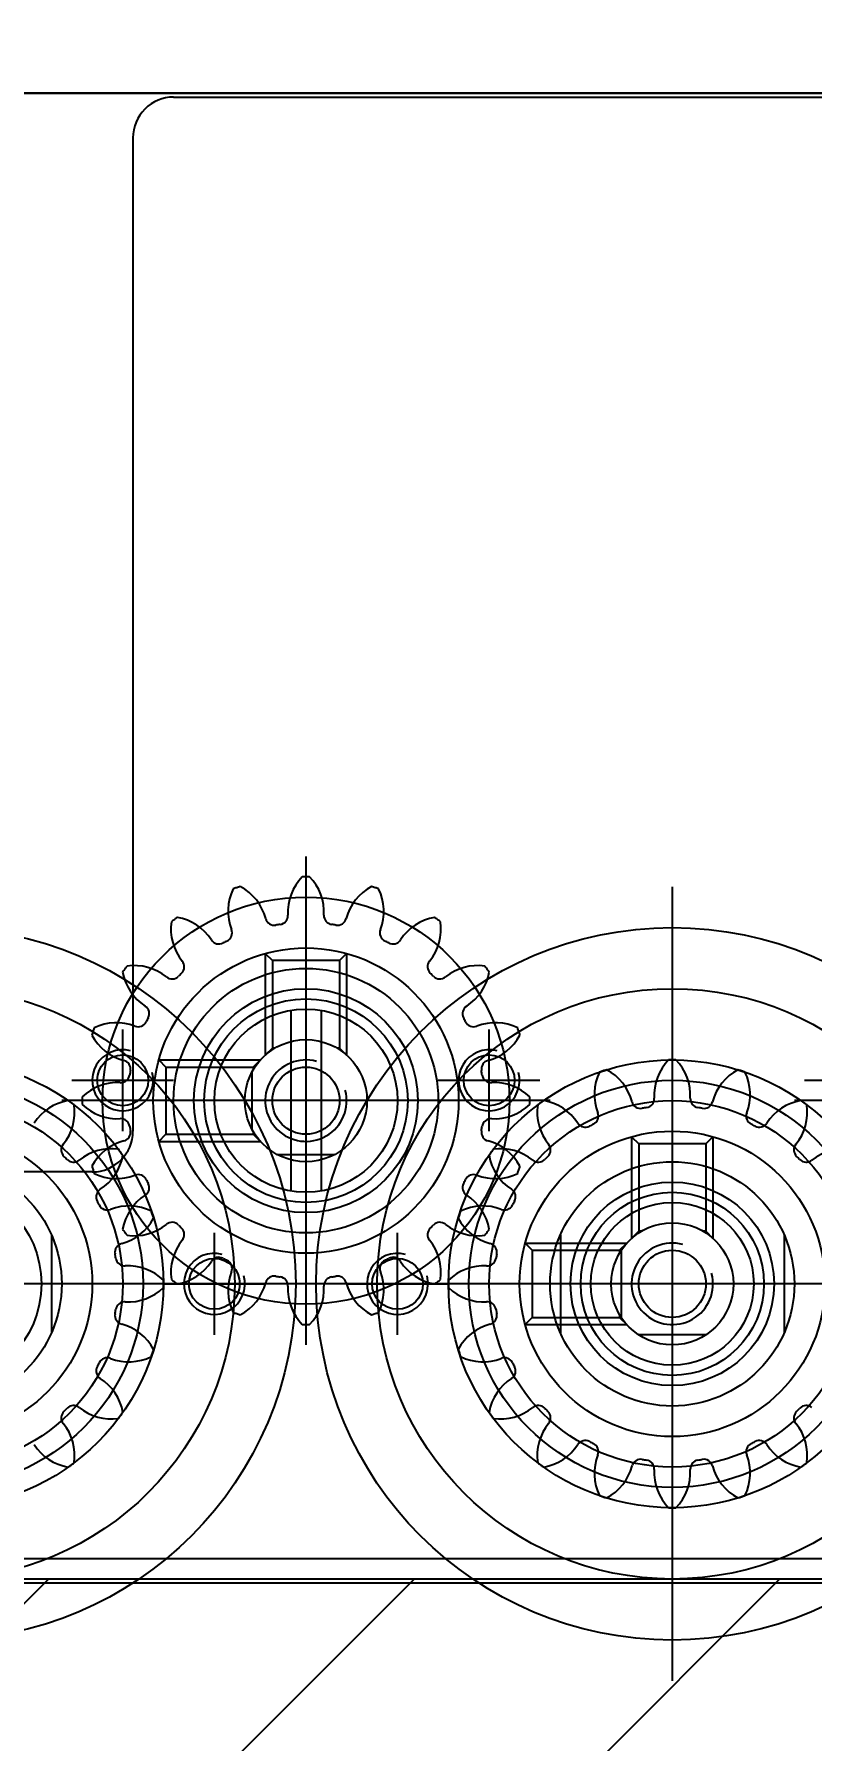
# Model space of a CAD drawing. Header units: inches. Extents: x 0 to 77285, y -118 to 40065.
# Drawn here: x 15174.3 to 15212.5, y 25987.6 to 26071.4 of the extents above; entities that cross this region are included whole.
import ezdxf

# ---------------------------------------------------------------- set-up
doc = ezdxf.new("R2010")
doc.units = ezdxf.units.IN
doc.header["$LTSCALE"] = 5
doc.header["$MEASUREMENT"] = 0
doc.layers.add('A', color=8, linetype='Continuous')
doc.styles.add('SCI', font='')
doc.styles.get('SCI').set_extended_font_data('Gulim')
doc.dimstyles.new('SCH', dxfattribs={"dimtxt": 2.5, "dimasz": 2, "dimexe": 1.25, "dimexo": 0.625, "dimtad": 1, "dimdec": 8, "dimtxsty": 'SCI', "dimcen": 2.5, "dimclrd": 4, "dimclre": 4, "dimclrt": 7, "dimadec": 8, "dimazin": 2, "dimtfac": 1, "dimtdec": 8, "dimtmove": 0, "dimatfit": 3, "dimfxl": 1, "dimarcsym": 0})

# ---------------------------------------------------------------- blocks, each defined once
blk = doc.blocks.new('A$Cc399747e')
h = blk.add_hatch()
h.set_pattern_fill('ANSI31', color=256, scale=4)
h.set_pattern_definition([(45, (9521.272, 63861.461), (-8.980256, 8.980256), [])])
h.paths.add_polyline_path([(2341.792, 581), (1941.792, 581), (1941.792, 281), (2341.792, 281)])
for p, q in [((2077.792, 247), (2077.792, 286)), ((1941.792, 281), (2341.792, 281)), ((1941.792, 281), (2341.792, 281)), ((1627.792, 280), (2635.792, 280)), ((2077.792, 253.5), (2077.792, 279.5)), ((2077.792, 253.5), (2077.792, 279.5)), ((2077.792, 254.5), (2077.792, 278.5)), ((2095.792, 245.5), (2095.792, 269.5)), ((2072.292, 264.102), (2072.292, 268.898)), ((2076.135, 269.001), (2079.449, 269.001)), ((2085.021, 268.5), (2080.028, 268.5)), ((2080.378, 268.15), (2080.028, 268.5)), ((2083.292, 264.102), (2083.292, 268.898)), ((2085.021, 268.5), (2084.671, 268.15)), ((2091.292, 269), (2091.292, 264)), ((2100.292, 269), (2100.292, 264)), ((2108.292, 264.102), (2108.292, 268.898)), ((2080.293, 268.157), (2080.293, 264.843)), ((2080.378, 268.021), (2080.378, 268.15)), ((2084.671, 268.15), (2080.378, 268.15)), ((2084.671, 264.85), (2084.671, 268.15)), ((2058.292, 266.5), (2097.292, 266.5)), ((2064.792, 266.5), (2090.792, 266.5)), ((2064.792, 266.5), (2090.792, 266.5)), ((2065.792, 266.5), (2089.792, 266.5)), ((2093.792, 266.5), (2088.792, 266.5)), ((2094.292, 266.5), (2133.292, 266.5)), ((2102.792, 266.5), (2097.792, 266.5)), ((2100.792, 266.5), (2126.792, 266.5)), ((2100.792, 266.5), (2126.792, 266.5)), ((2101.792, 266.5), (2125.792, 266.5)), ((2080.378, 264.85), (2080.378, 264.98)), ((2095.792, 250), (2095.792, 265)), ((2075.792, 259.272), (2075.792, 264.264)), ((2076.142, 263.914), (2075.792, 264.264)), ((2079.442, 263.914), (2079.792, 264.264)), ((2079.792, 259.272), (2079.792, 264.264)), ((2080.378, 264.85), (2080.028, 264.5)), ((2085.021, 264.5), (2080.028, 264.5)), ((2084.671, 264.85), (2080.378, 264.85)), ((2085.021, 264.5), (2084.671, 264.85)), ((2076.142, 263.914), (2076.271, 263.914)), ((2076.142, 259.622), (2076.142, 263.914)), ((2079.313, 263.914), (2079.442, 263.914)), ((2079.442, 259.622), (2079.442, 263.914)), ((2095.792, 252), (2095.792, 263)), ((2095.042, 253.063), (2095.042, 261.937)), ((2096.542, 253.063), (2096.542, 261.937)), ((2097.215, 260.141), (2094.369, 260.141)), ((2075.792, 259.272), (2076.142, 259.622)), ((2076.142, 259.622), (2079.442, 259.622)), ((2079.792, 259.272), (2079.442, 259.622)), ((2103.021, 259.5), (2098.028, 259.5)), ((2098.378, 259.15), (2098.028, 259.5)), ((2098.378, 259.021), (2098.378, 259.15)), ((2102.671, 259.15), (2098.378, 259.15)), ((2103.021, 259.5), (2102.671, 259.15)), ((2102.671, 255.85), (2102.671, 259.15)), ((2086.792, 259), (2086.792, 254)), ((2098.433, 258.923), (2098.433, 256.077)), ((2104.792, 259), (2104.792, 254)), ((2047.792, 257.5), (2071.792, 257.5)), ((2083.792, 257.5), (2107.792, 257.5)), ((2088.292, 257.5), (2103.292, 257.5)), ((2090.292, 257.5), (2101.292, 257.5)), ((2071.292, 256.5), (2066.292, 256.5)), ((2089.292, 256.5), (2084.292, 256.5)), ((2098.378, 255.85), (2098.028, 255.5)), ((2098.378, 255.85), (2098.378, 255.98)), ((2102.671, 255.85), (2098.378, 255.85)), ((2107.292, 256.5), (2102.292, 256.5)), ((2103.021, 255.5), (2102.671, 255.85)), ((2093.792, 250.272), (2093.792, 255.264)), ((2094.142, 254.914), (2093.792, 255.264)), ((2094.142, 254.914), (2094.271, 254.914)), ((2094.142, 250.622), (2094.142, 254.914)), ((2097.313, 254.914), (2097.442, 254.914)), ((2097.442, 254.914), (2097.792, 255.264)), ((2097.442, 250.622), (2097.442, 254.914)), ((2097.792, 250.272), (2097.792, 255.264)), ((2103.021, 255.5), (2098.028, 255.5)), ((2093.792, 250.272), (2094.142, 250.622)), ((2094.142, 250.622), (2097.442, 250.622)), ((2097.792, 250.272), (2097.442, 250.622)), ((2605.792, 208), (1657.792, 208)), ((1746.792, 208), (2486.792, 208))]:
    blk.add_line(p, q)
at = {"ltscale": 4}
for p, q in [((1627.792, 281.2), (2635.792, 281.2)), ((1627.792, 280), (2635.792, 280)), ((2106.292, 261), (2337.292, 261)), ((2104.292, 210.2), (2104.292, 259)), ((2102.292, 208.2), (1657.792, 208.2)), ((1679.792, 208), (2483.792, 208))]:
    blk.add_line(p, q, dxfattribs=at)
for centre, radius in [((2077.792, 266.5), 17.5), ((2113.792, 266.5), 17.5), ((2077.792, 266.5), 14.5), ((2113.792, 266.5), 14.5), ((2077.792, 266.5), 11), ((2113.792, 266.5), 11), ((2077.792, 266.5), 10), ((2113.792, 266.5), 10), ((2077.792, 266.5), 9), ((2113.792, 266.5), 9), ((2077.792, 266.5), 7.5), ((2113.792, 266.5), 7.5), ((2077.792, 266.5), 6), ((2113.792, 266.5), 6), ((2077.792, 266.5), 5), ((2077.792, 266.5), 4.5), ((2113.792, 266.5), 5), ((2077.792, 266.5), 4), ((2077.792, 266.5), 3), ((2077.792, 266.5), 3), ((2077.792, 266.5), 1.65), ((2095.792, 257.5), 10), ((2091.292, 266.5), 1.25), ((2100.292, 266.5), 1.25), ((2095.792, 257.5), 7.5), ((2095.792, 257.5), 6.5), ((2095.792, 257.5), 5.5), ((2095.792, 257.5), 5), ((2095.792, 257.5), 4.5), ((2095.792, 257.5), 4.5), ((2095.792, 257.5), 3), ((2095.792, 257.5), 3), ((2095.792, 257.5), 1.65), ((2086.792, 256.5), 1.25), ((2104.792, 256.5), 1.25)]:
    blk.add_circle(centre, radius)
for centre, radius, start, end in [((2076.464, 275.803), 2.5, 153.86546, 201.15785), ((2077.792, 266.5), 11, 108, 108.94936), ((2077.792, 266.5), 11, 107.05064, 108), ((2073.398, 274.807), 2.5, 14.84215, 62.13454), ((2079.404, 275.758), 2.5, 135.86546, 183.15785), ((2077.792, 266.5), 11, 90, 90.94936), ((2077.792, 266.5), 11, 89.05064, 90), ((2076.18, 275.758), 2.5, 356.84215, 44.13454), ((2082.186, 274.807), 2.5, 117.86546, 165.15785), ((2077.792, 266.5), 11, 72, 72.94936), ((2077.792, 266.5), 11, 71.05064, 72), ((2079.12, 275.803), 2.5, 338.84215, 26.13454), ((2073.655, 274.937), 2.5, 171.86546, 219.15785), ((2077.792, 266.5), 11, 126, 126.94936), ((2077.792, 266.5), 11, 125.05064, 126), ((2071.046, 273.042), 2.5, 32.84215, 80.13454), ((2076.242, 275.56), 0.442, 194.84215, 279.71096), ((2077.792, 266.5), 8.75, 99, 99.71096), ((2077.792, 266.5), 8.75, 98.28904, 99), ((2076.467, 275.596), 0.442, 278.28904, 3.15785), ((2079.117, 275.596), 0.442, 176.84215, 261.71096), ((2077.792, 266.5), 8.75, 81, 81.71096), ((2077.792, 266.5), 8.75, 80.28904, 81), ((2079.343, 275.56), 0.442, 260.28904, 345.15785), ((2084.538, 273.042), 2.5, 99.86546, 147.15785), ((2081.929, 274.937), 2.5, 320.84215, 8.13454), ((2077.792, 266.5), 11, 54, 54.94936), ((2077.792, 266.5), 11, 53.05064, 54), ((2109.655, 274.937), 2.5, 171.86546, 219.15785), ((2113.792, 266.5), 11, 126, 126.94936), ((2113.792, 266.5), 11, 125.05064, 126), ((2107.046, 273.042), 2.5, 32.84215, 80.13454), ((2073.518, 274.637), 0.442, 212.84215, 297.71096), ((2077.792, 266.5), 8.75, 117, 117.71096), ((2077.792, 266.5), 8.75, 116.28904, 117), ((2073.721, 274.741), 0.442, 296.28904, 21.15785), ((2081.863, 274.741), 0.442, 158.84215, 243.71096), ((2077.792, 266.5), 8.75, 63, 63.71096), ((2077.792, 266.5), 8.75, 62.28904, 63), ((2082.066, 274.637), 0.442, 242.28904, 327.15785), ((2071.374, 273.08), 0.442, 314.28904, 39.15785), ((2084.21, 273.08), 0.442, 140.84215, 225.71096), ((2107.374, 273.08), 0.442, 314.28904, 39.15785), ((2071.213, 272.918), 0.442, 230.84215, 315.71096), ((2077.792, 266.5), 8.75, 135, 135.71096), ((2077.792, 266.5), 8.75, 134.28904, 135), ((2077.792, 266.5), 8.75, 45, 45.71096), ((2077.792, 266.5), 8.75, 44.28904, 45), ((2084.372, 272.918), 0.442, 224.28904, 309.15785), ((2086.229, 270.637), 2.5, 81.86546, 129.15785), ((2084.334, 273.246), 2.5, 302.84215, 350.13454), ((2077.792, 266.5), 11, 36, 36.94936), ((2077.792, 266.5), 11, 35.05064, 36), ((2113.792, 266.5), 11, 144, 144.94936), ((2107.25, 273.246), 2.5, 189.86546, 237.15785), ((2113.792, 266.5), 11, 143.05064, 144), ((2105.355, 270.637), 2.5, 50.84215, 98.13454), ((2107.213, 272.918), 0.442, 230.84215, 315.71096), ((2113.792, 266.5), 8.75, 135, 135.71096), ((2113.792, 266.5), 8.75, 134.28904, 135), ((2085.929, 270.774), 0.442, 122.84215, 207.71096), ((2105.655, 270.774), 0.442, 332.28904, 57.15785), ((2077.792, 266.5), 8.75, 27, 27.71096), ((2077.792, 266.5), 8.75, 26.28904, 27), ((2086.033, 270.571), 0.442, 206.28904, 291.15785), ((2087.095, 267.828), 2.5, 63.86546, 111.15785), ((2077.792, 266.5), 11, 18, 18.94936), ((2113.792, 266.5), 11, 161.05064, 162), ((2104.489, 267.828), 2.5, 68.84215, 116.13454), ((2105.551, 270.571), 0.442, 248.84215, 333.71096), ((2113.792, 266.5), 8.75, 153, 153.71096), ((2113.792, 266.5), 8.75, 152.28904, 153), ((2086.098, 270.894), 2.5, 284.84215, 332.13454), ((2077.792, 266.5), 11, 17.05064, 18), ((2113.792, 266.5), 11, 162, 162.94936), ((2105.486, 270.894), 2.5, 207.86546, 255.15785), ((2077.792, 266.5), 2, 255, 195), ((2086.852, 268.051), 0.442, 104.84215, 189.71096), ((2097.404, 266.758), 2.5, 135.86546, 183.15785), ((2095.792, 257.5), 11, 90, 90.94936), ((2095.792, 257.5), 11, 89.05064, 90), ((2094.18, 266.758), 2.5, 356.84215, 44.13454), ((2104.732, 268.051), 0.442, 350.28904, 75.15785), ((2077.792, 266.5), 8.75, 9, 9.71096), ((2077.792, 266.5), 8.75, 8.28904, 9), ((2086.888, 267.825), 0.442, 188.28904, 273.15785), ((2091.292, 266.5), 1.5, 255, 195), ((2094.464, 266.803), 2.5, 153.86546, 201.15785), ((2095.792, 257.5), 11, 108, 108.94936), ((2095.792, 257.5), 11, 107.05064, 108), ((2091.398, 265.807), 2.5, 14.84215, 62.13454), ((2100.186, 265.807), 2.5, 117.86546, 165.15785), ((2100.292, 266.5), 1.5, 255, 195), ((2095.792, 257.5), 11, 72, 72.94936), ((2095.792, 257.5), 11, 71.05064, 72), ((2097.12, 266.803), 2.5, 338.84215, 26.13454), ((2104.697, 267.825), 0.442, 266.84215, 351.71096), ((2113.792, 266.5), 8.75, 171, 171.71096), ((2113.792, 266.5), 8.75, 170.28904, 171), ((2087.05, 264.888), 2.5, 45.86546, 93.15785), ((2077.792, 266.5), 11, 360, 0.94936), ((2113.792, 266.5), 11, 179.05064, 180), ((2104.534, 264.888), 2.5, 86.84215, 134.13454), ((2087.05, 268.112), 2.5, 266.84215, 314.13454), ((2077.792, 266.5), 11, 359.05064, 0), ((2091.655, 265.937), 2.5, 171.86546, 219.15785), ((2095.792, 257.5), 11, 126, 126.94936), ((2095.792, 257.5), 11, 125.05064, 126), ((2089.046, 264.042), 2.5, 32.84215, 80.13454), ((2091.721, 265.741), 0.442, 296.28904, 21.15785), ((2094.242, 266.56), 0.442, 194.84215, 279.71096), ((2095.792, 257.5), 8.75, 99, 99.71096), ((2095.792, 257.5), 8.75, 98.28904, 99), ((2094.467, 266.596), 0.442, 278.28904, 3.15785), ((2097.117, 266.596), 0.442, 176.84215, 261.71096), ((2095.792, 257.5), 8.75, 81, 81.71096), ((2095.792, 257.5), 8.75, 80.28904, 81), ((2097.343, 266.56), 0.442, 260.28904, 345.15785), ((2099.863, 265.741), 0.442, 158.84215, 243.71096), ((2102.538, 264.042), 2.5, 99.86546, 147.15785), ((2099.929, 265.937), 2.5, 320.84215, 8.13454), ((2095.792, 257.5), 11, 54, 54.94936), ((2095.792, 257.5), 11, 53.05064, 54), ((2113.792, 266.5), 11, 180, 180.94936), ((2104.534, 268.112), 2.5, 225.86546, 273.15785), ((2086.852, 264.95), 0.442, 170.28904, 255.15785), ((2077.792, 266.5), 8.75, 350.28904, 351), ((2077.792, 266.5), 8.75, 351, 351.71096), ((2086.888, 265.175), 0.442, 86.84215, 171.71096), ((2091.518, 265.637), 0.442, 212.84215, 297.71096), ((2095.792, 257.5), 8.75, 117, 117.71096), ((2095.792, 257.5), 8.75, 116.28904, 117), ((2095.792, 257.5), 8.75, 63, 63.71096), ((2095.792, 257.5), 8.75, 62.28904, 63), ((2100.066, 265.637), 0.442, 242.28904, 327.15785), ((2104.697, 265.175), 0.442, 8.28904, 93.15785), ((2104.732, 264.95), 0.442, 284.84215, 9.71096), ((2113.792, 266.5), 8.75, 188.28904, 189), ((2113.792, 266.5), 8.75, 189, 189.71096), ((2086.098, 262.106), 2.5, 27.86546, 75.15785), ((2095.792, 257.5), 11, 143.05064, 144), ((2087.355, 261.637), 2.5, 50.84215, 98.13454), ((2089.374, 264.08), 0.442, 314.28904, 39.15785), ((2102.21, 264.08), 0.442, 140.84215, 225.71096), ((2104.229, 261.637), 2.5, 81.86546, 129.15785), ((2105.486, 262.106), 2.5, 104.84215, 152.13454), ((2095.792, 257.5), 11, 36, 36.94936), ((2095.792, 257.5), 11, 144, 144.94936), ((2089.25, 264.246), 2.5, 189.86546, 237.15785), ((2077.792, 266.5), 11, 342, 342.94936), ((2089.213, 263.918), 0.442, 230.84215, 315.71096), ((2095.792, 257.5), 8.75, 135, 135.71096), ((2095.792, 257.5), 8.75, 134.28904, 135), ((2095.792, 257.5), 8.75, 45, 45.71096), ((2095.792, 257.5), 8.75, 44.28904, 45), ((2102.372, 263.918), 0.442, 224.28904, 309.15785), ((2113.792, 266.5), 11, 197.05064, 198), ((2102.334, 264.246), 2.5, 302.84215, 350.13454), ((2095.792, 257.5), 11, 35.05064, 36), ((2077.792, 266.5), 8.75, 332.28904, 333), ((2077.792, 266.5), 8.75, 333, 333.71096), ((2086.033, 262.429), 0.442, 68.84215, 153.71096), ((2087.095, 265.172), 2.5, 248.84215, 296.13454), ((2077.792, 266.5), 11, 341.05064, 342), ((2113.792, 266.5), 11, 198, 198.94936), ((2104.489, 265.172), 2.5, 243.86546, 291.15785), ((2105.551, 262.429), 0.442, 26.28904, 111.15785), ((2113.792, 266.5), 8.75, 206.28904, 207), ((2113.792, 266.5), 8.75, 207, 207.71096), ((2085.929, 262.226), 0.442, 152.28904, 237.15785), ((2084.334, 259.754), 2.5, 9.86546, 57.15785), ((2087.655, 261.774), 0.442, 332.28904, 57.15785), ((2103.929, 261.774), 0.442, 122.84215, 207.71096), ((2107.25, 259.754), 2.5, 122.84215, 170.13454), ((2105.655, 262.226), 0.442, 302.84215, 27.71096), ((2095.792, 257.5), 11, 162, 162.94936), ((2095.792, 257.5), 11, 161.05064, 162), ((2086.489, 258.828), 2.5, 68.84215, 116.13454), ((2087.551, 261.571), 0.442, 248.84215, 333.71096), ((2095.792, 257.5), 8.75, 153, 153.71096), ((2095.792, 257.5), 8.75, 152.28904, 153), ((2095.792, 257.5), 8.75, 27, 27.71096), ((2095.792, 257.5), 8.75, 26.28904, 27), ((2104.033, 261.571), 0.442, 206.28904, 291.15785), ((2105.095, 258.828), 2.5, 63.86546, 111.15785), ((2095.792, 257.5), 11, 18, 18.94936), ((2095.792, 257.5), 11, 17.05064, 18), ((2069.355, 262.363), 2.5, 261.86546, 309.15785), ((2071.213, 260.082), 0.442, 44.28904, 129.15785), ((2077.792, 266.5), 8.75, 224.28904, 225), ((2077.792, 266.5), 8.75, 225, 225.71096), ((2071.374, 259.921), 0.442, 320.84215, 45.71096), ((2084.21, 259.921), 0.442, 134.28904, 219.15785), ((2077.792, 266.5), 8.75, 314.28904, 315), ((2077.792, 266.5), 8.75, 315, 315.71096), ((2084.372, 260.082), 0.442, 50.84215, 135.71096), ((2086.229, 262.363), 2.5, 230.84215, 278.13454), ((2087.486, 261.894), 2.5, 207.86546, 255.15785), ((2077.792, 266.5), 11, 323.05064, 324), ((2077.792, 266.5), 11, 324, 324.94936), ((2104.098, 261.894), 2.5, 284.84215, 332.13454), ((2113.792, 266.5), 11, 215.05064, 216), ((2113.792, 266.5), 11, 216, 216.94936), ((2105.355, 262.363), 2.5, 261.86546, 309.15785), ((2107.213, 260.082), 0.442, 44.28904, 129.15785), ((2113.792, 266.5), 8.75, 224.28904, 225), ((2113.792, 266.5), 8.75, 225, 225.71096), ((2107.374, 259.921), 0.442, 320.84215, 45.71096), ((2073.655, 258.063), 2.5, 140.84215, 188.13454), ((2081.929, 258.063), 2.5, 351.86546, 39.15785), ((2086.732, 259.051), 0.442, 350.28904, 75.15785), ((2095.792, 257.5), 2, 255, 195), ((2104.852, 259.051), 0.442, 104.84215, 189.71096), ((2109.655, 258.063), 2.5, 140.84215, 188.13454), ((2071.046, 259.958), 2.5, 279.86546, 327.15785), ((2073.518, 258.363), 0.442, 62.28904, 147.15785), ((2077.792, 266.5), 8.75, 242.28904, 243), ((2077.792, 266.5), 8.75, 243, 243.71096), ((2073.721, 258.259), 0.442, 338.84215, 63.71096), ((2081.863, 258.259), 0.442, 116.28904, 201.15785), ((2077.792, 266.5), 8.75, 296.28904, 297), ((2077.792, 266.5), 8.75, 297, 297.71096), ((2082.066, 258.363), 0.442, 32.84215, 117.71096), ((2084.538, 259.958), 2.5, 212.84215, 260.13454), ((2086.534, 255.888), 2.5, 86.84215, 134.13454), ((2086.697, 258.825), 0.442, 266.84215, 351.71096), ((2095.792, 257.5), 8.75, 171, 171.71096), ((2095.792, 257.5), 8.75, 170.28904, 171), ((2095.792, 257.5), 8.75, 9, 9.71096), ((2095.792, 257.5), 8.75, 8.28904, 9), ((2104.888, 258.825), 0.442, 188.28904, 273.15785), ((2105.05, 255.888), 2.5, 45.86546, 93.15785), ((2107.046, 259.958), 2.5, 279.86546, 327.15785), ((2077.792, 266.5), 11, 233.05064, 234), ((2077.792, 266.5), 11, 234, 234.94936), ((2076.464, 257.197), 2.5, 158.84215, 206.13454), ((2073.398, 258.194), 2.5, 297.86546, 345.15785), ((2076.242, 257.44), 0.442, 80.28904, 165.15785), ((2077.792, 266.5), 8.75, 260.28904, 261), ((2077.792, 266.5), 8.75, 261, 261.71096), ((2076.467, 257.405), 0.442, 356.84215, 81.71096), ((2079.117, 257.405), 0.442, 98.28904, 183.15785), ((2077.792, 266.5), 8.75, 278.28904, 279), ((2077.792, 266.5), 8.75, 279, 279.71096), ((2079.343, 257.44), 0.442, 14.84215, 99.71096), ((2082.186, 258.194), 2.5, 194.84215, 242.13454), ((2079.12, 257.197), 2.5, 333.86546, 21.15785), ((2077.792, 266.5), 11, 305.05064, 306), ((2077.792, 266.5), 11, 306, 306.94936), ((2095.792, 257.5), 11, 179.05064, 180), ((2095.792, 257.5), 11, 180, 180.94936), ((2086.792, 256.5), 1.5, 255, 195), ((2104.792, 256.5), 1.5, 255, 195), ((2095.792, 257.5), 11, 360, 0.94936), ((2095.792, 257.5), 11, 359.05064, 0), ((2113.792, 266.5), 11, 233.05064, 234), ((2113.792, 266.5), 11, 234, 234.94936), ((2079.404, 257.243), 2.5, 176.84215, 224.13454), ((2076.18, 257.243), 2.5, 315.86546, 3.15785), ((2086.534, 259.112), 2.5, 225.86546, 273.15785), ((2086.697, 256.175), 0.442, 8.28904, 93.15785), ((2104.888, 256.175), 0.442, 86.84215, 171.71096), ((2105.05, 259.112), 2.5, 266.84215, 314.13454), ((2077.792, 266.5), 11, 251.05064, 252), ((2077.792, 266.5), 11, 252, 252.94936), ((2077.792, 266.5), 11, 287.05064, 288), ((2077.792, 266.5), 11, 288, 288.94936), ((2086.732, 255.95), 0.442, 284.84215, 9.71096), ((2095.792, 257.5), 8.75, 188.28904, 189), ((2095.792, 257.5), 8.75, 189, 189.71096), ((2104.852, 255.95), 0.442, 170.28904, 255.15785), ((2095.792, 257.5), 8.75, 350.28904, 351), ((2095.792, 257.5), 8.75, 351, 351.71096), ((2077.792, 266.5), 11, 269.05064, 270), ((2077.792, 266.5), 11, 270, 270.94936), ((2087.486, 253.106), 2.5, 104.84215, 152.13454), ((2104.098, 253.106), 2.5, 27.86546, 75.15785), ((2095.792, 257.5), 11, 197.05064, 198), ((2095.792, 257.5), 11, 198, 198.94936), ((2095.792, 257.5), 11, 341.05064, 342), ((2095.792, 257.5), 11, 342, 342.94936), ((2086.489, 256.172), 2.5, 243.86546, 291.15785), ((2087.551, 253.429), 0.442, 26.28904, 111.15785), ((2087.655, 253.226), 0.442, 302.84215, 27.71096), ((2095.792, 257.5), 8.75, 206.28904, 207), ((2095.792, 257.5), 8.75, 207, 207.71096), ((2103.929, 253.226), 0.442, 152.28904, 237.15785), ((2095.792, 257.5), 8.75, 332.28904, 333), ((2095.792, 257.5), 8.75, 333, 333.71096), ((2104.033, 253.429), 0.442, 68.84215, 153.71096), ((2105.095, 256.172), 2.5, 248.84215, 296.13454), ((2089.25, 250.754), 2.5, 122.84215, 170.13454), ((2102.334, 250.754), 2.5, 9.86546, 57.15785), ((2095.792, 257.5), 11, 215.05064, 216), ((2095.792, 257.5), 11, 216, 216.94936), ((2087.355, 253.363), 2.5, 261.86546, 309.15785), ((2089.213, 251.082), 0.442, 44.28904, 129.15785), ((2095.792, 257.5), 8.75, 224.28904, 225), ((2095.792, 257.5), 8.75, 225, 225.71096), ((2089.374, 250.921), 0.442, 320.84215, 45.71096), ((2102.21, 250.921), 0.442, 134.28904, 219.15785), ((2095.792, 257.5), 8.75, 314.28904, 315), ((2095.792, 257.5), 8.75, 315, 315.71096), ((2102.372, 251.082), 0.442, 50.84215, 135.71096), ((2104.229, 253.363), 2.5, 230.84215, 278.13454), ((2095.792, 257.5), 11, 323.05064, 324), ((2095.792, 257.5), 11, 324, 324.94936), ((2091.655, 249.063), 2.5, 140.84215, 188.13454), ((2099.929, 249.063), 2.5, 351.86546, 39.15785), ((2089.046, 250.958), 2.5, 279.86546, 327.15785), ((2091.518, 249.363), 0.442, 62.28904, 147.15785), ((2095.792, 257.5), 8.75, 242.28904, 243), ((2095.792, 257.5), 8.75, 243, 243.71096), ((2091.721, 249.259), 0.442, 338.84215, 63.71096), ((2094.464, 248.197), 2.5, 158.84215, 206.13454), ((2097.12, 248.197), 2.5, 333.86546, 21.15785), ((2099.863, 249.259), 0.442, 116.28904, 201.15785), ((2095.792, 257.5), 8.75, 296.28904, 297), ((2095.792, 257.5), 8.75, 297, 297.71096), ((2100.066, 249.363), 0.442, 32.84215, 117.71096), ((2102.538, 250.958), 2.5, 212.84215, 260.13454), ((2095.792, 257.5), 11, 233.05064, 234), ((2095.792, 257.5), 11, 234, 234.94936), ((2091.398, 249.194), 2.5, 297.86546, 345.15785), ((2094.242, 248.44), 0.442, 80.28904, 165.15785), ((2095.792, 257.5), 8.75, 260.28904, 261), ((2095.792, 257.5), 8.75, 261, 261.71096), ((2094.467, 248.405), 0.442, 356.84215, 81.71096), ((2097.404, 248.243), 2.5, 176.84215, 224.13454), ((2094.18, 248.243), 2.5, 315.86546, 3.15785), ((2097.117, 248.405), 0.442, 98.28904, 183.15785), ((2095.792, 257.5), 8.75, 278.28904, 279), ((2095.792, 257.5), 8.75, 279, 279.71096), ((2097.343, 248.44), 0.442, 14.84215, 99.71096), ((2100.186, 249.194), 2.5, 194.84215, 242.13454), ((2095.792, 257.5), 11, 305.05064, 306), ((2095.792, 257.5), 11, 306, 306.94936), ((2095.792, 257.5), 11, 251.05064, 252), ((2095.792, 257.5), 11, 252, 252.94936), ((2095.792, 257.5), 11, 269.05064, 270), ((2095.792, 257.5), 11, 270, 270.94936), ((2095.792, 257.5), 11, 287.05064, 288), ((2095.792, 257.5), 11, 288, 288.94936)]:
    blk.add_arc(centre, radius, start, end)
for centre, start, end in [((2106.292, 259), 90, 180), ((2102.292, 210.2), 270, 0)]:
    blk.add_arc(centre, 2, start, end, dxfattribs=at)
blk = doc.blocks.new('*D366')
at = {"color": 4, "lineweight": -2, "transparency": 16777216}
for p, q in [((12554.65, 23925.55), (12554.65, 28076.143)), ((17979.65, 23925.05), (17979.65, 28076.143)), ((12714.65, 27976.143), (17819.65, 27976.143))]:
    blk.add_line(p, q, dxfattribs=at)
at = {"color": 4, "transparency": 16777216}
for points in [[(12714.65, 28002.81), (12714.65, 27949.477), (12554.65, 27976.143)], [(17819.65, 28002.81), (17819.65, 27949.477), (17979.65, 27976.143)]]:
    blk.add_solid(points, dxfattribs=at)
at = {"layer": 'Defpoints', "color": 0, "transparency": 16777216}
for p in [(17979.65, 27976.143), (12554.65, 23875.55), (17979.65, 23875.05)]:
    blk.add_point(p, dxfattribs=at)
at = {"color": 7, "transparency": 16777216, "insert": (15267.15, 28128.806), "char_height": 200, "attachment_point": 5, "style": 'SCI'}
blk.add_mtext('5425', dxfattribs=at)
blk = doc.blocks.new('*D367')
at = {"color": 4, "lineweight": -2, "transparency": 16777216}
for p, q in [((12554.65, 23925.55), (12554.65, 29140.675)), ((21064.65, 23433.05), (21064.65, 29140.675)), ((12714.65, 29040.675), (20904.65, 29040.675))]:
    blk.add_line(p, q, dxfattribs=at)
at = {"color": 4, "transparency": 16777216}
for points in [[(12714.65, 29067.342), (12714.65, 29014.009), (12554.65, 29040.675)], [(20904.65, 29067.342), (20904.65, 29014.009), (21064.65, 29040.675)]]:
    blk.add_solid(points, dxfattribs=at)
at = {"layer": 'Defpoints', "color": 0, "transparency": 16777216}
for p in [(21064.65, 29040.675), (12554.65, 23875.55), (21064.65, 23383.05)]:
    blk.add_point(p, dxfattribs=at)
at = {"color": 7, "transparency": 16777216, "insert": (16809.65, 29193.472), "char_height": 200, "attachment_point": 5, "style": 'SCI'}
blk.add_mtext('8510', dxfattribs=at)
blk = doc.blocks.new('*D374')
at = {"color": 4, "lineweight": -2, "transparency": 16777216}
for p, q in [((12554.65, 23925.55), (12554.65, 30215.876)), ((37924.65, 23433.05), (37924.65, 30215.876)), ((12714.65, 30115.876), (37764.65, 30115.876))]:
    blk.add_line(p, q, dxfattribs=at)
at = {"color": 4, "transparency": 16777216}
for points in [[(12714.65, 30142.543), (12714.65, 30089.21), (12554.65, 30115.876)], [(37764.65, 30142.543), (37764.65, 30089.21), (37924.65, 30115.876)]]:
    blk.add_solid(points, dxfattribs=at)
at = {"layer": 'Defpoints', "color": 0, "transparency": 16777216}
for p in [(37924.65, 30115.876), (12554.65, 23875.55), (37924.65, 23383.05)]:
    blk.add_point(p, dxfattribs=at)
at = {"color": 7, "transparency": 16777216, "insert": (25239.65, 30268.539), "char_height": 200, "attachment_point": 5, "style": 'SCI'}
blk.add_mtext('25370', dxfattribs=at)

msp = doc.modelspace()

# ---------------------------------------------------------------- block references
at = {"layer": 'A', "rotation": 180}
msp.add_blockref('A$Cc399747e', (17283.44187244, 26276.55060516), dxfattribs=at)

# ---------------------------------------------------------------- dimensions: what is measured, and where the dimension line sits
for base, p2, picture, middle in [((37924.649780898, 30115.8761734788), (37924.649780898, 23383.0504762948), '*D374', (25239.649780898, 30268.5392893244)), ((21064.649780898, 29040.6754827387), (21064.649780898, 23383.0504762948), '*D367', (16809.649780898, 29193.4717543765)), ((17979.649780898, 27976.1433020648), (17979.649780898, 23875.0504762948), '*D366', (15267.149780898, 28128.8064179103))]:
    dim = msp.add_linear_dim(base=base, p1=(12554.649780898, 23875.5504762968), p2=p2, dimstyle='SCH', override={"dimscale": 80})
    dim.commit()
    dim.dimension.update_dxf_attribs({"geometry": picture, "text_midpoint": middle})

doc.saveas('drawing.dxf')
